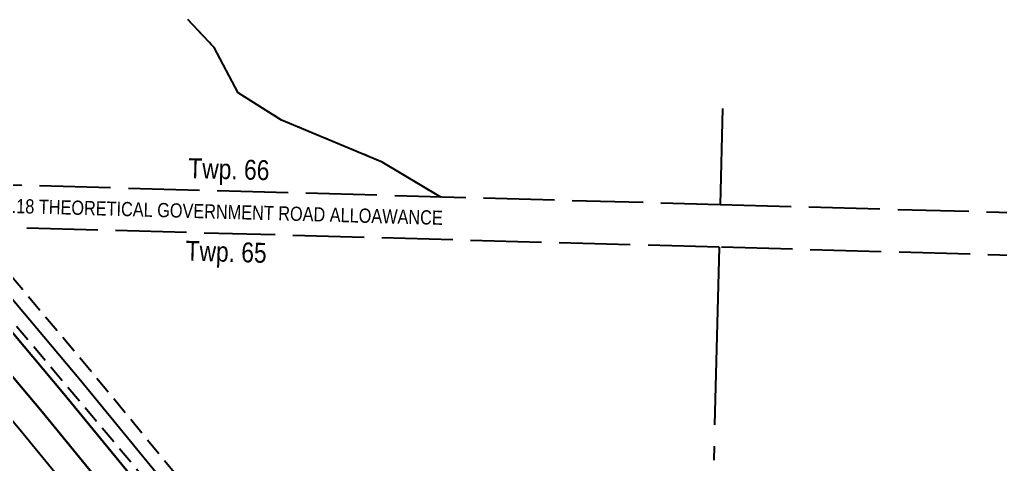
# Model space of a CAD drawing. Extents: x 380192 to 391966, y 6058532 to 6064394.
# Drawn here: x 385510 to 386200, y 6060030 to 6060343 of the extents above; entities that cross this region are included whole.
import ezdxf

# ---------------------------------------------------------------- set-up
doc = ezdxf.new("R2010")
doc.units = 0
doc.header["$LTSCALE"] = 5
for name, pattern in [('foc-ACCESSROAD', [3.75, 2.5, -1.25]), ('foc-QUARTERLINE', [33, 25, -3, 2, -3]), ('foc-UNSURVEYED', [12.5, 10, -2.5]), ('foc-WHEELTRACKS', [2, 0.4, -1.6])]:
    doc.linetypes.add(name, pattern=pattern)
for name, color, linetype in [('C-AR', 13, 'foc-ACCESSROAD'), ('C-RW', 13, 'Continuous'), ('D-TXT', 6, 'Continuous'), ('L-QSEC', 8, 'foc-QUARTERLINE'), ('L-USEC', 7, 'foc-UNSURVEYED'), ('T-CREEK', 160, 'Continuous'), ('T-WATER-P3', 160, 'foc-WHEELTRACKS')]:
    doc.layers.add(name, color=color, linetype=linetype)
doc.styles.add('80L', font='ARIALN.TTF', dxfattribs={"height": 10})
doc.styles.add('foc-LtypeFont', font='ARIALN.TTF', dxfattribs={"height": 7.35})
doc.linetypes.add('foc-TOPO-flowdirection-NOLINE', pattern='A,0,[">",foc-LtypeFont,S=0.3,R=0,X=0,Y=-0.945],-20,[">",foc-LtypeFont,S=0.3,R=0,X=0,Y=-0.945],0', length=20)

msp = doc.modelspace()

# ---------------------------------------------------------------- linework, layer by layer
at = {"layer": 'C-AR', "flags": 128}
msp.add_lwpolyline([(385407.37, 6060277.42), (385448.61, 6060228.35), (385474.58, 6060197.46), (385560.13, 6060095.68), (385650.99, 6059984.74), (385645.6, 6059764.48), (385639.08, 6059492.22), (385644.07, 6059492.1), (385642.14, 6059411.4), (385635.53, 6059150.25), (385640.27, 6059145.23), (385635.93, 6058995.17), (385635.85, 6058988.34), (385625.85, 6058988.46), (385625.09, 6058928.41), (385644.83, 6058908.5), (385738.82, 6058813.69), (385753.5, 6058798.88), (385737.87, 6058803.37), (385733.76, 6058804.6), (385724.13, 6058807.48), (385717.95, 6058809.33), (385713.74, 6058810.59), (385699.03, 6058825.42), (385631.37, 6058893.67), (385614.85, 6058910.33), (385615.95, 6058995.59), (385620.25, 6059144.59), (385615.51, 6059149.61), (385622.15, 6059411.89), (385624.09, 6059492.58), (385619.09, 6059492.7), (385625.61, 6059764.96), (385630.89, 6059980.42), (385447.83, 6060198.2), (385421.87, 6060229.09), (385381.36, 6060277.29)], dxfattribs=at)
at = {"layer": 'C-RW', "flags": 128}
for points in [[(385572.16, 6059413.15), (385577.82, 6059648.78), (385577.84, 6059649.44), (385578.18, 6059663.76), (385578.79, 6059688.9), (385599.76, 6059728.72), (385605.59, 6059969.17), (385525.51, 6060066.95), (385414.41, 6060199.12), (385388.44, 6060230.02), (385350.06, 6060275.69), (385324.96, 6060277)], [(385324.96, 6060277), (385350.06, 6060275.69), (385388.44, 6060230.02), (385414.41, 6060199.12), (385525.51, 6060066.95), (385605.59, 6059969.17), (385599.76, 6059728.72), (385578.79, 6059688.9), (385578.18, 6059663.76), (385577.84, 6059649.44), (385577.82, 6059648.78), (385572.16, 6059413.15)], [(385545.25, 6058547.87), (385544.16, 6058553.04), (385536.72, 6058586.3), (385496, 6058768.1), (385493.57, 6058778.97), (385625.03, 6058923.79), (385625.84, 6058988.46), (385625.85, 6058988.47), (385625.94, 6058995.38), (385629.55, 6059120.18), (385605.42, 6059145.74), (385612.16, 6059412.13), (385620.62, 6059765.08), (385625.78, 6059976.08), (385540.9, 6060079.72), (385441.16, 6060198.38), (385415.19, 6060229.28), (385374.86, 6060277.25)], [(385374.86, 6060277.25), (385415.19, 6060229.28), (385441.16, 6060198.38), (385540.9, 6060079.72), (385625.78, 6059976.08), (385619.62, 6059723.53), (385598.67, 6059683.56), (385598.18, 6059663.57), (385597.82, 6059648.74), (385592.15, 6059412.65)], [(385394.37, 6060277.35), (385435.24, 6060228.72), (385461.21, 6060197.83), (385552.44, 6060089.29), (385640.91, 6059981.28), (385635.61, 6059764.72), (385627.15, 6059411.77), (385620.56, 6059151.54), (385644.71, 6059125.96), (385640.93, 6058995.07), (385640.84, 6058988.28), (385645.83, 6058988.22), (385644.84, 6058908.43), (385520.79, 6058771.78), (385562.47, 6058585.59), (385568.58, 6058558.32), (385570.99, 6058546.87)], [(385552.17, 6059413.64), (385557.83, 6059648.96), (385558.19, 6059663.95), (385558.91, 6059694.07), (385579.88, 6059733.89), (385585.42, 6059962.14), (385510.12, 6060054.18), (385387.63, 6060199.87), (385361.65, 6060230.76), (385340.29, 6060256.18), (385212.11, 6060262.85), (385181.97, 6060264.42), (385142.07, 6060266.5)]]:
    msp.add_lwpolyline(points, dxfattribs=at)
at = {"layer": 'L-QSEC'}
for p, q in [((386004.46, 6060280.47), (386002.75, 6060213.02)), ((386001.99, 6060182.87), (385982.47, 6059408.75))]:
    msp.add_line(p, q, dxfattribs=at)
at = {"layer": 'L-USEC'}
for p, q in [((385211.4, 6060234.93), (386002.75, 6060213.02)), ((386002.75, 6060213.02), (386804.16, 6060190.83)), ((386001.99, 6060182.87), (385210.63, 6060204.78)), ((386803.41, 6060160.68), (386001.99, 6060182.87))]:
    msp.add_line(p, q, dxfattribs=at)

# ---------------------------------------------------------------- texts
at = {"layer": 'D-TXT', "color": 3, "char_height": 14, "attachment_point": 1, "style": '80L'}
for s, insert, rotation in [('Twp. 66', (385628.68, 6060245.64), 358.41393), ('Twp. 65', (385626.75, 6060187.46), 358.41402)]:
    msp.add_mtext_dynamic_manual_height_columns(s, width=56.4265, gutter_width=47.5, heights=[0], dxfattribs=dict(at, insert=insert, rotation=rotation))

# ---------------------------------------------------------------- next in the draw order: texts
at = {"layer": 'L-USEC', "insert": (385491.28, 6060217.35), "char_height": 9.9961, "attachment_point": 1, "rotation": 358.41402, "style": '80L', "bg_fill": 3, "box_fill_scale": 1.5, "bg_fill_color": 256, "bg_fill_transparency": 0}
msp.add_mtext_dynamic_manual_height_columns('\\pi0.28181;30.18 THEORETICAL GOVERNMENT ROAD ALLOAWANCE', width=315.7123, gutter_width=49.98, heights=[0], dxfattribs=at)

# ---------------------------------------------------------------- next in the draw order: linework, layer by layer
at = {"layer": 'T-CREEK', "linetype": 'foc-TOPO-flowdirection-NOLINE', "flags": 128}
msp.add_lwpolyline([(385806.24, 6060218.04), (385764.88, 6060242.84), (385694.08, 6060272.36), (385663.55, 6060291.71), (385646.53, 6060323.61), (385628, 6060343.16)], dxfattribs=at)
at = {"layer": 'T-WATER-P3', "flags": 128}
msp.add_lwpolyline([(385806.24, 6060218.04), (385764.88, 6060242.84), (385694.08, 6060272.36), (385663.55, 6060291.71), (385646.53, 6060323.61), (385628, 6060343.16)], dxfattribs=at)

doc.saveas('drawing.dxf')
